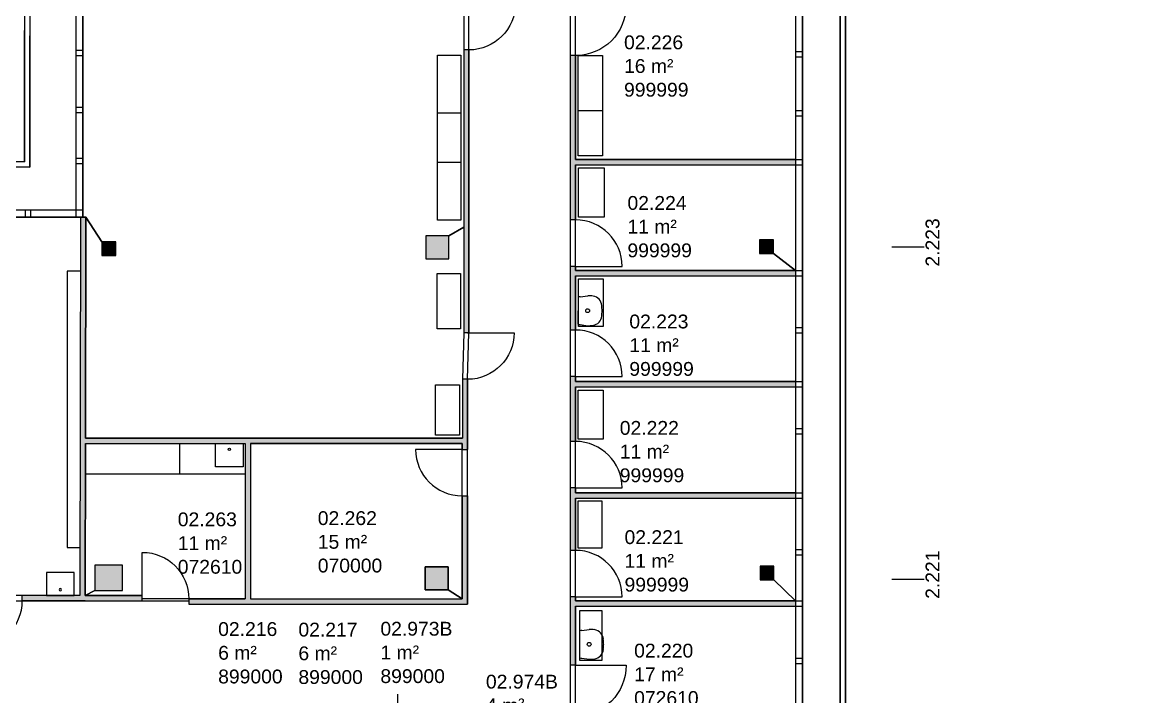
# Model space of a CAD drawing. Header units: metres. Extents: x -1 to 148, y -1 to 108.
# Drawn here: x 33.15 to 57.36, y 62.51 to 77.14 of the extents above; entities that cross this region are included whole.
import ezdxf

# ---------------------------------------------------------------- set-up
doc = ezdxf.new("R2010")
doc.units = ezdxf.units.M
doc.header["$MEASUREMENT"] = 0
doc.layers.get('0').update_dxf_attribs({"linetype": 'CONTINUOUS'})
for name, color, linetype in [('BEMASZUNG', 8, 'CONTINUOUS'), ('Unchanged', 8, 'CONTINUOUS'), ('Unchanged Layer Off', 2, 'CONTINUOUS')]:
    doc.layers.add(name, color=color, linetype=linetype)
doc.styles.add('ARIAL', font='arial.ttf')
doc.dimstyles.new('Meter_Bem', dxfattribs={"dimtxt": 0.35, "dimasz": 0.015, "dimexe": 0, "dimexo": 0.1, "dimgap": 0.05, "dimtad": 1, "dimzin": 0, "dimdsep": 46, "dimtxsty": 'ARIAL', "dimblk1": 'mass1', "dimblk2": 'mass2', "dimsah": 1, "dimcen": 0.125, "dimse1": 1, "dimse2": 1, "dimclrd": 256, "dimclre": 1, "dimclrt": 256, "dimazin": 0, "dimtp": 102033525.0, "dimtm": 1, "dimtfac": 1, "dimtix": 1, "dimtmove": 2, "dimatfit": 3, "dimldrblk": 'mass2', "dimfxl": 1, "dimtolj": 1, "dimtzin": 0, "dimlwd": -1, "dimarcsym": 0})

# ---------------------------------------------------------------- blocks, each defined once
blk = doc.blocks.new('Tuer')
at = {"layer": 'Unchanged'}
blk.add_line((0, 0), (0, 0.82), dxfattribs=at)
blk.add_arc((0, 0), 0.82, 90, 180, dxfattribs=at)
blk = doc.blocks.new('Ausgussbecken')
at = {"layer": 'Unchanged'}
blk.add_lwpolyline([(-0.185, 0), (0.415, 0), (0.415, -0.5), (-0.185, -0.5)], close=True, dxfattribs=at)
at = {"layer": 'Unchanged', "linetype": 'Continuous'}
blk.add_circle((0.115, -0.124), 0.0253, dxfattribs=at)
blk = doc.blocks.new('Waschbecken')
at = {"layer": 'Unchanged', "linetype": 'Continuous'}
for p, q in [((-0.294, 0), (0.294, 0)), ((-0.302, -0.041), (-0.325, -0.203)), ((0.302, -0.041), (0.325, -0.203))]:
    blk.add_line(p, q, dxfattribs=at)
blk.add_circle((0, -0.201), 0.0409, dxfattribs=at)
for centre, radius, start, end in [((-0.217, -0.036), 0.0852, 154.6521, 183.1417), ((0.217, -0.036), 0.0852, 356.8585, 25.3109), ((0.288, -0.222), 0.613, 178.1599, 188.9411), ((-0.288, -0.222), 0.613, 351.059, 1.8403), ((-0.095, -0.283), 0.226, 188.9945, 265.2303), ((0.095, -0.283), 0.226, 274.824, 351.059), ((0.222, 3.518), 4.039, 265.2289, 266.846), ((-0.209, 3.3), 3.821, 273.1336, 274.8472)]:
    blk.add_arc(centre, radius, start, end, dxfattribs=at)
blk = doc.blocks.new('Raumstempel')
at = {"layer": 'Unchanged', "linetype": 'ByBlock', "style": 'ARIAL'}
for tag, p in [('HOERSAALNUMMER', (0, 1.029)), ('ANZAHL PLAETZE', (0, 0.514)), ('RAUMNUMMER', (0, 0)), ('FLÄCHE', (0, -0.514)), ('INSTITUTSNUMMER1', (0, -1.029)), ('INSTITUTSNUMMER2', (0, -1.543))]:
    blk.add_attdef(tag, p, '', height=0.3, dxfattribs=at)
blk = doc.blocks.new('mass1')
at = {"layer": 'Unchanged'}
for p, q in [((0, 25.5), (0, -12.75)), ((-5, -5), (5, 5)), ((-5, 0), (5, 0))]:
    blk.add_line(p, q, dxfattribs=at)
blk = doc.blocks.new('mass2')
at = {"layer": 'Unchanged'}
for p, q in [((5, 5), (-5, -5)), ((5, 0), (-5, 0)), ((0, -25.5), (0, 12.75))]:
    blk.add_line(p, q, dxfattribs=at)
blk = doc.blocks.new('*D12')
at = {"layer": 'BEMASZUNG', "transparency": 16777216}
blk.add_line((-1, 1.015), (-1, 106.295), dxfattribs=at)
at = {"layer": 'BEMASZUNG', "transparency": 16777216, "xscale": 0.015, "yscale": 0.015, "zscale": 0.015}
for name, p, rotation in [('mass2', (-1, 106.31), 90), ('mass1', (-1, 1), 270)]:
    blk.add_blockref(name, p, dxfattribs=dict(at, rotation=rotation))
at = {"layer": 'BEMASZUNG', "transparency": 16777216, "insert": (-1.229, 53.655), "char_height": 0.35, "attachment_point": 5, "rotation": 90, "style": 'ARIAL'}
blk.add_mtext('\\A1;105.31', dxfattribs=at)
blk = doc.blocks.new('*D29')
at = {"layer": 'BEMASZUNG', "transparency": 16777216}
blk.add_line((0.955, 107.255), (147.913, 107.255), dxfattribs=at)
at = {"layer": 'BEMASZUNG', "transparency": 16777216, "xscale": 0.015, "yscale": 0.015, "zscale": 0.015, "rotation": 180}
blk.add_blockref('mass1', (0.94, 107.255), dxfattribs=at)
at = {"layer": 'BEMASZUNG', "transparency": 16777216, "xscale": 0.015, "yscale": 0.015, "zscale": 0.015}
blk.add_blockref('mass2', (147.928, 107.255), dxfattribs=at)
at = {"layer": 'BEMASZUNG', "transparency": 16777216, "insert": (74.434, 107.483), "char_height": 0.35, "attachment_point": 5, "style": 'ARIAL'}
blk.add_mtext('\\A1;146.99', dxfattribs=at)

msp = doc.modelspace()

# ---------------------------------------------------------------- hatches: boundary and pattern name
at = {"layer": 'Unchanged'}
h = msp.add_hatch(color=256, dxfattribs=at)
h.paths.add_polyline_path([(42.836, 76.538), (42.721, 76.538), (42.721, 70.403), (42.836, 70.403)])
h.paths.add_polyline_path([(45.146, 71.635), (49.917, 71.635), (49.917, 71.75), (45.146, 71.75), (45.146, 71.842), (45.031, 71.842), (45.031, 70.462), (45.146, 70.462)])
h.paths.add_polyline_path([(45.146, 69.23), (49.917, 69.23), (49.917, 69.345), (45.146, 69.345), (45.146, 69.452), (45.031, 69.452), (45.031, 68.045), (45.146, 68.045)])
h = msp.add_hatch(color=256, dxfattribs=at)
h.dxf.hatch_style = 1
h.paths.add_polyline_path([(45.146, 76.415), (45.031, 76.415), (45.031, 72.852), (45.146, 72.852), (45.146, 74.048), (49.917, 74.048), (49.917, 74.163), (45.146, 74.163)])
for points in [[(42.807, 69.393), (42.692, 69.393), (42.692, 68.112), (34.52, 68.112), (34.525, 72.913), (34.41, 72.913), (34.401, 64.704), (33.15, 64.704), (33.15, 64.589), (34.516, 64.589), (35.752, 64.589), (35.752, 64.704), (34.516, 64.704), (34.52, 67.997), (37.98, 67.997), (37.98, 64.628), (36.762, 64.628), (36.762, 64.513), (42.803, 64.513), (42.803, 66.863), (42.688, 66.863), (42.688, 64.628), (38.095, 64.628), (38.095, 67.997), (42.688, 67.997), (42.688, 67.873), (42.803, 67.873), (42.803, 67.997), (42.807, 67.997)], [(41.899, 72.006), (42.399, 72.006), (42.399, 72.506), (41.899, 72.506)], [(49.437, 72.121), (49.437, 72.421), (49.137, 72.421), (49.137, 72.121)], [(35.176, 72.078), (35.176, 72.378), (34.876, 72.378), (34.876, 72.078)], [(34.724, 65.362), (34.724, 64.812), (35.324, 64.812), (35.324, 65.362)], [(41.886, 64.825), (42.386, 64.825), (42.386, 65.325), (41.886, 65.325)], [(49.448, 65.041), (49.448, 65.341), (49.148, 65.341), (49.148, 65.041)]]:
    msp.add_hatch(color=256, dxfattribs=at).paths.add_polyline_path(points)
h = msp.add_hatch(color=256, dxfattribs=at)
h.paths.add_polyline_path([(49.917, 66.932), (45.146, 66.932), (45.146, 67.035), (45.031, 67.035), (45.031, 65.681), (45.146, 65.681), (45.146, 66.817), (49.917, 66.817)])
h.paths.add_polyline_path([(49.917, 64.586), (45.146, 64.586), (45.146, 64.671), (45.031, 64.671), (45.031, 63.19), (45.146, 63.19), (45.146, 64.471), (49.917, 64.471)])

# ---------------------------------------------------------------- linework, layer by layer
for p, q in [((33.233, 102.669), (33.195, 74.109)), ((33.348, 102.554), (33.31, 73.993)), ((50.888, 56.239), (50.888, 84.891)), ((51.003, 56.148), (51.003, 84.776)), ((34.312, 80.105), (34.312, 72.913)), ((34.462, 80.105), (34.462, 72.913)), ((49.917, 77.729), (49.917, 74.163)), ((50.067, 77.729), (50.067, 74.163)), ((34.312, 76.53), (34.462, 76.53)), ((42.836, 76.538), (42.721, 76.538)), ((42.721, 76.538), (42.721, 70.403)), ((42.836, 76.538), (42.836, 70.403)), ((49.917, 76.503), (50.067, 76.503)), ((34.312, 76.415), (34.462, 76.415)), ((45.146, 76.415), (45.031, 76.415)), ((45.031, 76.415), (45.031, 72.852)), ((45.146, 76.415), (45.146, 74.163)), ((49.917, 76.388), (50.067, 76.388)), ((34.312, 75.298), (34.462, 75.298)), ((34.312, 75.183), (34.462, 75.183)), ((42.154, 75.175), (42.659, 75.175)), ((45.204, 75.223), (45.732, 75.223)), ((49.917, 75.224), (50.067, 75.224)), ((49.917, 75.109), (50.067, 75.109)), ((33.195, 74.109), (4.675, 74.202)), ((33.31, 73.993), (4.79, 74.086)), ((34.312, 74.191), (34.462, 74.191)), ((34.312, 74.076), (34.462, 74.076)), ((42.154, 74.106), (42.659, 74.106)), ((45.146, 74.163), (49.917, 74.163)), ((49.917, 74.163), (49.917, 71.75)), ((49.917, 74.163), (50.067, 74.163)), ((50.067, 74.163), (50.067, 71.75)), ((45.146, 74.048), (49.917, 74.048)), ((45.146, 74.048), (45.146, 72.852)), ((49.917, 74.048), (50.067, 74.048)), ((34.462, 73.063), (27.313, 73.063)), ((34.462, 72.913), (27.313, 72.913)), ((33.22, 72.913), (33.22, 73.063)), ((33.335, 72.913), (33.335, 73.063)), ((34.41, 72.913), (34.401, 64.704)), ((34.41, 72.913), (34.525, 72.913)), ((34.525, 72.913), (34.52, 68.112)), ((45.146, 72.852), (45.031, 72.852)), ((34.409, 71.742), (34.121, 71.742)), ((34.121, 71.742), (34.121, 65.742)), ((45.146, 71.842), (45.031, 71.842)), ((45.031, 71.842), (45.031, 70.462)), ((45.146, 71.842), (45.146, 71.75)), ((45.146, 71.75), (49.917, 71.75)), ((49.917, 71.75), (49.917, 69.345)), ((49.917, 71.75), (50.067, 71.75)), ((50.067, 71.75), (50.067, 69.345)), ((45.146, 71.635), (49.917, 71.635)), ((45.146, 71.635), (45.146, 70.462)), ((49.917, 71.635), (50.067, 71.635)), ((45.146, 70.462), (45.031, 70.462)), ((49.917, 70.517), (50.067, 70.517)), ((42.836, 70.403), (42.721, 70.403)), ((49.917, 70.402), (50.067, 70.402)), ((42.807, 69.393), (42.692, 69.393)), ((42.692, 69.393), (42.692, 68.112)), ((42.807, 69.393), (42.807, 67.997)), ((45.146, 69.452), (45.031, 69.452)), ((45.031, 69.452), (45.031, 68.045)), ((45.146, 69.452), (45.146, 69.345)), ((45.146, 69.345), (49.917, 69.345)), ((49.917, 69.345), (49.917, 66.932)), ((49.917, 69.345), (50.067, 69.345)), ((50.067, 69.345), (50.067, 66.932)), ((45.146, 69.23), (49.917, 69.23)), ((45.146, 69.23), (45.146, 68.045)), ((49.917, 69.23), (50.067, 69.23)), ((49.917, 68.323), (50.067, 68.323)), ((34.52, 68.112), (42.692, 68.112)), ((45.146, 68.045), (45.031, 68.045)), ((49.917, 68.208), (50.067, 68.208)), ((50.067, 68.208), (50.067, 64.586)), ((34.52, 67.997), (34.516, 64.704)), ((34.52, 67.997), (37.98, 67.997)), ((36.568, 67.344), (36.568, 67.997)), ((37.98, 67.997), (37.98, 64.628)), ((38.095, 67.997), (38.095, 64.628)), ((38.095, 67.997), (42.688, 67.997)), ((42.688, 67.997), (42.688, 67.873)), ((42.688, 67.873), (42.803, 67.873)), ((42.803, 67.997), (42.803, 67.873)), ((42.803, 67.997), (42.807, 67.997)), ((34.519, 67.344), (37.98, 67.344)), ((42.688, 66.863), (42.803, 66.863)), ((42.688, 66.863), (42.688, 64.628)), ((42.803, 66.863), (42.803, 64.513)), ((45.146, 67.035), (45.031, 67.035)), ((45.031, 67.035), (45.031, 65.681)), ((45.146, 67.035), (45.146, 66.932)), ((45.146, 66.932), (49.917, 66.932)), ((45.146, 66.817), (49.917, 66.817)), ((45.146, 66.817), (45.146, 65.681)), ((49.917, 66.932), (49.917, 64.586)), ((49.917, 66.932), (50.067, 66.932)), ((49.917, 66.932), (49.917, 66.817)), ((49.917, 66.817), (50.067, 66.817)), ((34.121, 65.742), (34.402, 65.742)), ((45.146, 65.681), (45.031, 65.681)), ((49.917, 65.702), (50.067, 65.702)), ((49.917, 65.587), (50.067, 65.587)), ((34.401, 64.704), (33.15, 64.704)), ((33.15, 64.589), (33.15, 64.704)), ((34.516, 64.704), (35.752, 64.704)), ((35.752, 64.589), (35.752, 64.704)), ((45.146, 64.671), (45.031, 64.671)), ((45.031, 64.671), (45.031, 63.19)), ((45.146, 64.671), (45.146, 64.586)), ((34.516, 64.589), (33.15, 64.589)), ((34.516, 64.589), (35.752, 64.589)), ((36.762, 64.628), (36.762, 64.513)), ((36.762, 64.628), (37.98, 64.628)), ((36.762, 64.513), (42.803, 64.513)), ((38.095, 64.628), (42.688, 64.628)), ((45.146, 64.586), (49.917, 64.586)), ((45.146, 64.471), (49.917, 64.471)), ((45.146, 64.471), (45.146, 63.19)), ((49.917, 64.586), (49.917, 60.939)), ((49.917, 64.586), (50.067, 64.586)), ((49.917, 64.586), (49.917, 64.471)), ((49.917, 64.471), (50.067, 64.471)), ((50.067, 64.586), (50.067, 60.939)), ((45.146, 63.19), (45.031, 63.19)), ((49.917, 63.342), (50.067, 63.342)), ((49.917, 63.227), (50.067, 63.227)), ((41.283, 62.564), (41.283, 59.956))]:
    msp.add_line(p, q, dxfattribs=at)
for points in [[(42.659, 72.844), (42.154, 72.844), (42.154, 76.426), (42.659, 76.426)], [(45.732, 74.241), (45.204, 74.241), (45.204, 76.417), (45.732, 76.417)], [(45.764, 72.911), (45.211, 72.911), (45.211, 73.982), (45.764, 73.982)], [(41.899, 72.006), (42.399, 72.006), (42.399, 72.506), (41.899, 72.506)], [(49.137, 72.121), (49.437, 72.121), (49.437, 72.421), (49.137, 72.421)], [(34.876, 72.078), (35.176, 72.078), (35.176, 72.378), (34.876, 72.378)], [(42.655, 70.486), (42.146, 70.486), (42.146, 71.688), (42.655, 71.688)], [(45.743, 70.541), (45.207, 70.541), (45.207, 71.574), (45.743, 71.574)], [(42.631, 68.181), (42.113, 68.181), (42.113, 69.269), (42.631, 69.269)], [(45.749, 68.097), (45.202, 68.097), (45.202, 69.16), (45.749, 69.16)], [(45.714, 65.726), (45.206, 65.726), (45.206, 66.754), (45.714, 66.754)], [(34.724, 64.812), (35.324, 64.812), (35.324, 65.362), (34.724, 65.362)], [(41.886, 64.825), (42.386, 64.825), (42.386, 65.325), (41.886, 65.325)], [(49.148, 65.041), (49.448, 65.041), (49.448, 65.341), (49.148, 65.341)], [(45.241, 64.38), (45.717, 64.38), (45.717, 63.291), (45.241, 63.291)]]:
    msp.add_lwpolyline(points, close=True, dxfattribs=at)
at = {"layer": 'Unchanged Layer Off', "ltscale": 0.025}
for p, q in [((52.703, 72.257), (52.003, 72.257)), ((52.703, 65.049), (52.003, 65.049))]:
    msp.add_line(p, q, dxfattribs=at)
at = {"layer": 'Unchanged Layer Off', "flags": 128}
for points in [[(4.675, 74.202), (33.195, 74.109), (33.233, 102.669), (35.715, 102.669), (35.715, 101.617), (42.836, 101.617), (44.968, 101.673), (48.794, 101.673), (48.794, 102.642), (72.665, 102.642)], [(72.616, 84.7), (51.003, 84.776), (51.003, 56.148)], [(32.14, 64.589), (33.15, 64.589), (35.752, 64.589), (36.762, 64.589), (36.762, 64.513), (42.803, 64.513), (42.803, 66.863), (42.803, 67.873), (42.803, 67.997), (42.807, 67.997), (42.807, 69.393), (42.836, 70.403), (42.836, 80.076), (42.836, 80.076), (45.031, 80.076), (45.031, 80.076), (45.031, 80.076), (45.031, 80.076), (45.031, 80.076), (45.031, 80.076), (45.031, 80.076), (45.031, 57.284)], [(42.721, 79.99), (42.721, 72.692), (42.399, 72.506), (41.899, 72.506), (41.899, 72.006), (42.399, 72.006), (42.399, 72.506), (42.721, 72.692), (42.721, 70.403), (42.692, 69.393), (42.692, 68.112), (34.52, 68.112), (34.525, 72.913), (34.876, 72.378), (34.876, 72.078), (35.176, 72.078), (35.176, 72.378), (34.876, 72.378), (34.525, 72.913), (34.462, 72.913), (34.462, 79.99)]]:
    msp.add_lwpolyline(points, dxfattribs=at)
for points in [[(33.348, 102.554), (35.715, 102.554), (35.715, 101.617), (34.312, 101.617), (34.312, 73.063), (5.721, 73.063), (5.72, 71.826), (4.79, 71.827), (4.79, 74.086), (33.31, 73.993), (33.348, 102.554)], [(71.553, 87.055), (72.501, 87.055), (72.501, 84.815), (50.888, 84.891), (50.888, 56.239), (48.705, 56.242), (48.708, 57.167), (50.067, 57.167), (50.067, 85.774), (71.553, 85.774), (71.553, 87.055)], [(45.146, 77.614), (49.917, 77.614), (49.917, 74.163), (45.146, 74.163)], [(45.146, 74.048), (49.917, 74.048), (49.917, 71.75), (49.437, 72.121), (49.437, 72.421), (49.137, 72.421), (49.137, 72.121), (49.437, 72.121), (49.917, 71.75), (45.146, 71.75), (45.146, 74.048)], [(27.313, 72.913), (34.41, 72.913), (34.401, 64.704), (33.15, 64.704), (32.14, 64.704), (27.303, 64.704), (27.564, 64.852), (28.164, 64.852), (28.164, 65.402), (27.564, 65.402), (27.564, 64.852), (27.303, 64.704), (27.311, 71.882), (27.643, 72.101), (27.943, 72.101), (27.943, 72.401), (27.643, 72.401), (27.643, 72.101), (27.311, 71.882)], [(45.146, 71.635), (49.917, 71.635), (49.917, 69.345), (45.146, 69.345)], [(45.146, 69.23), (49.917, 69.23), (49.917, 66.932), (45.146, 66.932)], [(34.52, 67.997), (37.98, 67.997), (37.98, 64.628), (36.762, 64.628), (35.752, 64.628), (35.752, 64.704), (34.516, 64.704), (34.724, 64.812), (35.324, 64.812), (35.324, 65.362), (34.724, 65.362), (34.724, 64.812), (34.516, 64.704)], [(42.688, 67.997), (38.095, 67.997), (38.095, 64.628), (42.688, 64.628), (42.386, 64.825), (41.886, 64.825), (41.886, 65.325), (42.386, 65.325), (42.386, 64.825), (42.688, 64.628)], [(45.146, 66.817), (49.917, 66.817), (49.917, 64.586), (49.448, 65.041), (49.448, 65.341), (49.148, 65.341), (49.148, 65.041), (49.448, 65.041), (49.917, 64.586), (45.146, 64.586), (45.146, 66.817)], [(45.146, 64.471), (49.917, 64.471), (49.917, 60.939), (45.146, 60.939), (45.146, 64.471)]]:
    msp.add_lwpolyline(points, close=True, dxfattribs=at)

# ---------------------------------------------------------------- block references
for p, xscale, yscale, zscale, rotation in [((42.836, 77.548), -1.231707317073276, 1.231707317073294, 1.231707317073293, 269.9999999969405), ((45.146, 77.515), -1.341463414634212, 1.341463414634228, 1.341463414634229, 270), ((45.146, 71.842), 1.231707317087159, 1.231707317087159, 1.231707317087159, 270), ((45.146, 69.452), 1.231707317087159, 1.231707317087159, 1.231707317087159, 270), ((42.807, 70.403), -1.231707317073276, 1.231707317073294, 1.231707317073293, 269.9999999969405), ((45.146, 67.035), 1.231707317087159, 1.231707317087159, 1.231707317087159, 270), ((42.688, 67.873), 1.231707317073282, 1.231707317073282, 1.231707317073282, 90), ((35.752, 64.628), -1.231707317073273, 1.23170731707328, 1.23170731707328, 359.9999999999985), ((45.146, 64.671), 1.231707317087159, 1.231707317087159, 1.231707317087159, 270), ((32.14, 64.589), 1.231707317073273, 1.231707317073273, 1.231707317073273, 180), ((45.146, 63.19), -1.341463414634212, 1.341463414634228, 1.341463414634229, 270)]:
    msp.add_blockref('Tuer', p, dxfattribs=dict(xscale=xscale, yscale=yscale, zscale=zscale, rotation=rotation))
ref = msp.add_blockref('Raumstempel', (46.198, 77.067))
ref.add_attrib('RAUMNUMMER', '02.226', (46.198, 76.553), dxfattribs={"layer": 'Unchanged', "color": 0, "linetype": 'ByBlock', "height": 0.3, "style": 'ARIAL'})
ref.add_attrib('FLÄCHE_NGF', '16 m²', (46.198, 76.039), dxfattribs={"layer": 'Unchanged', "color": 0, "linetype": 'ByBlock', "height": 0.3, "style": 'ARIAL'})
ref.add_attrib('NUTZER_1', '999999', (46.198, 75.525), dxfattribs={"layer": 'Unchanged', "color": 0, "linetype": 'ByBlock', "height": 0.3, "style": 'ARIAL'})
ref = msp.add_blockref('Raumstempel', (46.272, 73.583))
ref.add_attrib('RAUMNUMMER', '02.224', (46.272, 73.069), dxfattribs={"layer": 'Unchanged', "color": 0, "linetype": 'ByBlock', "height": 0.3, "style": 'ARIAL'})
ref.add_attrib('FLÄCHE_NGF', '11 m²', (46.272, 72.555), dxfattribs={"layer": 'Unchanged', "color": 0, "linetype": 'ByBlock', "height": 0.3, "style": 'ARIAL'})
ref.add_attrib('NUTZER_1', '999999', (46.272, 72.04), dxfattribs={"layer": 'Unchanged', "color": 0, "linetype": 'ByBlock', "height": 0.3, "style": 'ARIAL'})
at = {"rotation": 89.93008323273241}
for p in [(45.207, 70.881), (45.241, 63.643)]:
    msp.add_blockref('Waschbecken', p, dxfattribs=at)
ref = msp.add_blockref('Raumstempel', (46.313, 71.011))
ref.add_attrib('RAUMNUMMER', '02.223', (46.313, 70.497), dxfattribs={"layer": 'Unchanged', "color": 0, "linetype": 'ByBlock', "height": 0.3, "style": 'ARIAL'})
ref.add_attrib('FLÄCHE_NGF', '11 m²', (46.313, 69.983), dxfattribs={"layer": 'Unchanged', "color": 0, "linetype": 'ByBlock', "height": 0.3, "style": 'ARIAL'})
ref.add_attrib('NUTZER_1', '999999', (46.313, 69.468), dxfattribs={"layer": 'Unchanged', "color": 0, "linetype": 'ByBlock', "height": 0.3, "style": 'ARIAL'})
ref = msp.add_blockref('Raumstempel', (46.105, 68.703))
ref.add_attrib('RAUMNUMMER', '02.222', (46.105, 68.188), dxfattribs={"layer": 'Unchanged', "color": 0, "linetype": 'ByBlock', "height": 0.3, "style": 'ARIAL'})
ref.add_attrib('FLÄCHE_NGF', '11 m²', (46.105, 67.674), dxfattribs={"layer": 'Unchanged', "color": 0, "linetype": 'ByBlock', "height": 0.3, "style": 'ARIAL'})
ref.add_attrib('NUTZER_1', '999999', (46.105, 67.16), dxfattribs={"layer": 'Unchanged', "color": 0, "linetype": 'ByBlock', "height": 0.3, "style": 'ARIAL'})
msp.add_blockref('Ausgussbecken', (37.527, 67.997))
ref = msp.add_blockref('Raumstempel', (36.521, 66.718))
ref.add_attrib('RAUMNUMMER', '02.263', (36.521, 66.204), dxfattribs={"layer": 'Unchanged', "color": 0, "linetype": 'ByBlock', "height": 0.3, "style": 'ARIAL'})
ref.add_attrib('FLÄCHE_NGF', '11 m²', (36.521, 65.689), dxfattribs={"layer": 'Unchanged', "color": 0, "linetype": 'ByBlock', "height": 0.3, "style": 'ARIAL'})
ref.add_attrib('NUTZER_1', '072610', (36.521, 65.175), dxfattribs={"layer": 'Unchanged', "color": 0, "linetype": 'ByBlock', "height": 0.3, "style": 'ARIAL'})
ref = msp.add_blockref('Raumstempel', (39.557, 66.745))
ref.add_attrib('RAUMNUMMER', '02.262', (39.557, 66.231), dxfattribs={"layer": 'Unchanged', "color": 0, "linetype": 'ByBlock', "height": 0.3, "style": 'ARIAL'})
ref.add_attrib('FLÄCHE_NGF', '15 m²', (39.557, 65.717), dxfattribs={"layer": 'Unchanged', "color": 0, "linetype": 'ByBlock', "height": 0.3, "style": 'ARIAL'})
ref.add_attrib('NUTZER_1', '070000', (39.557, 65.202), dxfattribs={"layer": 'Unchanged', "color": 0, "linetype": 'ByBlock', "height": 0.3, "style": 'ARIAL'})
ref = msp.add_blockref('Raumstempel', (46.209, 66.332))
ref.add_attrib('RAUMNUMMER', '02.221', (46.209, 65.818), dxfattribs={"layer": 'Unchanged', "color": 0, "linetype": 'ByBlock', "height": 0.3, "style": 'ARIAL'})
ref.add_attrib('FLÄCHE_NGF', '11 m²', (46.209, 65.303), dxfattribs={"layer": 'Unchanged', "color": 0, "linetype": 'ByBlock', "height": 0.3, "style": 'ARIAL'})
ref.add_attrib('NUTZER_1', '999999', (46.209, 64.789), dxfattribs={"layer": 'Unchanged', "color": 0, "linetype": 'ByBlock', "height": 0.3, "style": 'ARIAL'})
at = {"xscale": -1, "rotation": 180}
msp.add_blockref('Ausgussbecken', (33.857, 64.704), dxfattribs=at)
ref = msp.add_blockref('Raumstempel', (37.397, 64.338))
ref.add_attrib('RAUMNUMMER', '02.216', (37.397, 63.824), dxfattribs={"layer": 'Unchanged', "color": 0, "linetype": 'ByBlock', "height": 0.3, "style": 'ARIAL'})
ref.add_attrib('FLÄCHE_NGF', '6 m²', (37.397, 63.309), dxfattribs={"layer": 'Unchanged', "color": 0, "linetype": 'ByBlock', "height": 0.3, "style": 'ARIAL'})
ref.add_attrib('NUTZER_1', '899000', (37.397, 62.795), dxfattribs={"layer": 'Unchanged', "color": 0, "linetype": 'ByBlock', "height": 0.3, "style": 'ARIAL'})
ref = msp.add_blockref('Raumstempel', (39.137, 64.326))
ref.add_attrib('RAUMNUMMER', '02.217', (39.137, 63.812), dxfattribs={"layer": 'Unchanged', "color": 0, "linetype": 'ByBlock', "height": 0.3, "style": 'ARIAL'})
ref.add_attrib('FLÄCHE_NGF', '6 m²', (39.137, 63.298), dxfattribs={"layer": 'Unchanged', "color": 0, "linetype": 'ByBlock', "height": 0.3, "style": 'ARIAL'})
ref.add_attrib('NUTZER_1', '899000', (39.137, 62.783), dxfattribs={"layer": 'Unchanged', "color": 0, "linetype": 'ByBlock', "height": 0.3, "style": 'ARIAL'})
ref = msp.add_blockref('Raumstempel', (40.915, 64.346))
ref.add_attrib('RAUMNUMMER', '02.973B', (40.915, 63.831), dxfattribs={"layer": 'Unchanged', "color": 0, "linetype": 'ByBlock', "height": 0.3, "style": 'ARIAL'})
ref.add_attrib('FLÄCHE_NGF', '1 m²', (40.915, 63.317), dxfattribs={"layer": 'Unchanged', "color": 0, "linetype": 'ByBlock', "height": 0.3, "style": 'ARIAL'})
ref.add_attrib('NUTZER_1', '899000', (40.915, 62.803), dxfattribs={"layer": 'Unchanged', "color": 0, "linetype": 'ByBlock', "height": 0.3, "style": 'ARIAL'})
ref = msp.add_blockref('Raumstempel', (46.417, 63.871))
ref.add_attrib('RAUMNUMMER', '02.220', (46.417, 63.356), dxfattribs={"layer": 'Unchanged', "color": 0, "linetype": 'ByBlock', "height": 0.3, "style": 'ARIAL'})
ref.add_attrib('FLÄCHE_NGF', '17 m²', (46.417, 62.842), dxfattribs={"layer": 'Unchanged', "color": 0, "linetype": 'ByBlock', "height": 0.3, "style": 'ARIAL'})
ref.add_attrib('NUTZER_1', '072610', (46.417, 62.328), dxfattribs={"layer": 'Unchanged', "color": 0, "linetype": 'ByBlock', "height": 0.3, "style": 'ARIAL'})
ref = msp.add_blockref('Raumstempel', (43.203, 63.197))
ref.add_attrib('RAUMNUMMER', '02.974B', (43.203, 62.683), dxfattribs={"layer": 'Unchanged', "color": 0, "linetype": 'ByBlock', "height": 0.3, "style": 'ARIAL'})
ref.add_attrib('FLÄCHE_NGF', '4 m²', (43.203, 62.168), dxfattribs={"layer": 'Unchanged', "color": 0, "linetype": 'ByBlock', "height": 0.3, "style": 'ARIAL'})
ref.add_attrib('NUTZER_1', '899000', (43.203, 61.654), dxfattribs={"layer": 'Unchanged', "color": 0, "linetype": 'ByBlock', "height": 0.3, "style": 'ARIAL'})

# ---------------------------------------------------------------- texts
at = {"layer": 'Unchanged Layer Off', "linetype": 'Continuous', "char_height": 0.3, "width": 1.4607, "attachment_point": 1, "rotation": 90.02, "style": 'ARIAL'}
for s, insert in [('2.223', (52.737, 71.837)), ('2.221', (52.737, 64.629))]:
    msp.add_mtext(s, dxfattribs=dict(at, insert=insert))

# ---------------------------------------------------------------- dimensions: what is measured, and where the dimension line sits
at = {"layer": 'BEMASZUNG'}
dim = msp.add_linear_dim(base=(147.928, 107.255), p1=(0.94, 71.045), p2=(147.928, 78.566), dimstyle='Meter_Bem', dxfattribs=at)
dim.commit()
dim.dimension.update_dxf_attribs({"geometry": '*D29', "text_midpoint": (74.434, 107.483)})
dim = msp.add_linear_dim(base=(-1, 106.31), p1=(2.008, 1), p2=(35.274, 106.31), angle=90, dimstyle='Meter_Bem', dxfattribs=at)
dim.commit()
dim.dimension.update_dxf_attribs({"geometry": '*D12', "text_midpoint": (-1.229, 53.655)})

doc.saveas('drawing.dxf')
